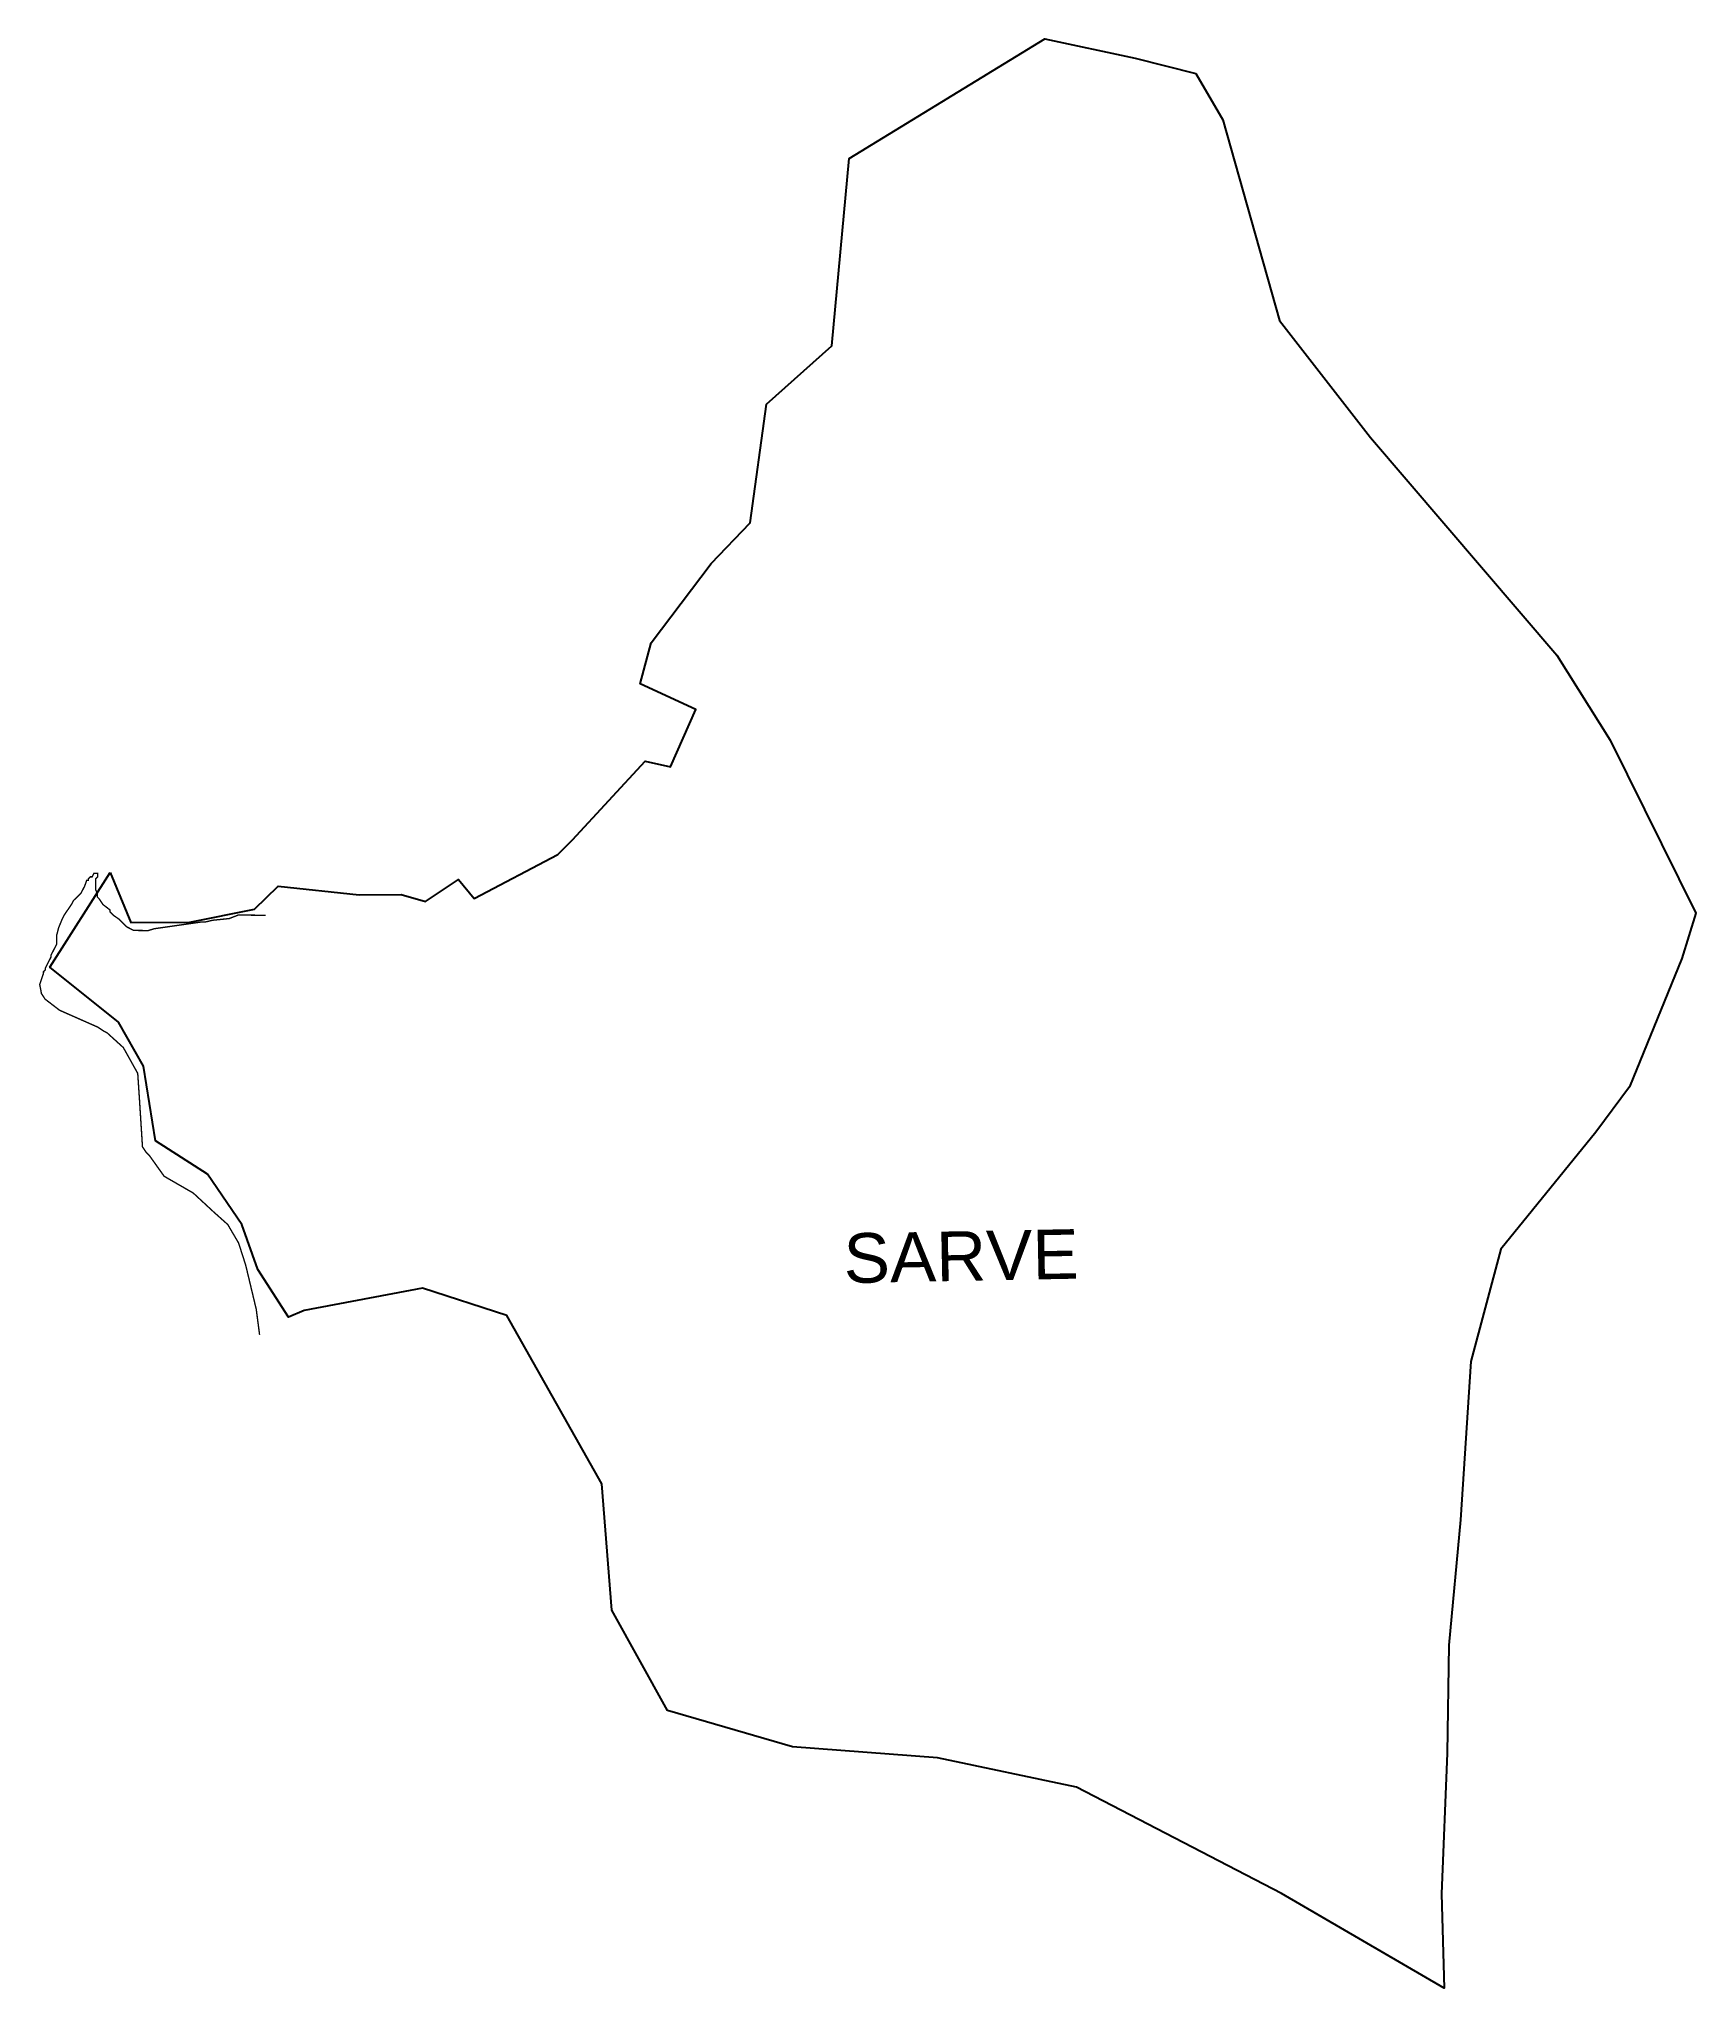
# Model space of a CAD drawing. Header units: metres. Extents: x 278680 to 282310, y 2036707 to 2040978.
import ezdxf

# ---------------------------------------------------------------- set-up
doc = ezdxf.new("R2010")
doc.units = ezdxf.units.M
for name, color, linetype in [('HIGH TIDE LINE', 6, 'Continuous'), ('village', 3, 'Continuous'), ('VILLAGE NAME', 250, 'Continuous')]:
    doc.layers.add(name, color=color, linetype=linetype)
doc.styles.get("Standard").update_dxf_attribs({"font": 'calibri.ttf'})

msp = doc.modelspace()

# ---------------------------------------------------------------- linework, layer by layer
at = {"layer": 'HIGH TIDE LINE', "lineweight": 0}
msp.add_lwpolyline([(279163.5, 2038138.5, 3.01, 3.01, 0), (279156.1, 2038194.8, 3.01, 3.01, 0), (279133, 2038291.4, 3.01, 3.01, 0), (279117.5, 2038339.7, 3.01, 3.01, 0), (279093.8, 2038380.1, 3.01, 3.01, 0), (279062, 2038408.6, 3.01, 3.01, 0), (279018.2, 2038449.2, 3.01, 3.01, 0), (278954.4, 2038486, 3.01, 3.01, 0), (278922.7, 2038530.5, 3.01, 3.01, 0), (278914.8, 2038538.6, 3.01, 3.01, 0), (278906.9, 2038550.7, 3.01, 3.01, 0), (278900, 2038659.2, 3.01, 3.01, 0), (278896.5, 2038711.5, 3.01, 3.01, 0), (278865, 2038768, 3.01, 3.01, 0), (278829.2, 2038800.5, 3.01, 3.01, 0), (278821.2, 2038804.6, 3.01, 3.01, 0), (278809.2, 2038812.7, 3.01, 3.01, 0), (278725.3, 2038849.8, 3.01, 3.01, 0), (278693.5, 2038874.2, 3.01, 3.01, 0), (278685.6, 2038886.3, 3.01, 3.01, 0), (278681.8, 2038906.4, 3.01, 3.01, 0), (278690, 2038930.4, 3.01, 3.01, 0), (278690.1, 2038934.4, 3.01, 3.01, 0), (278694.1, 2038938.4, 3.01, 3.01, 0), (278694.2, 2038942.4, 3.01, 3.01, 0), (278698.3, 2038950.4, 3.01, 3.01, 0), (278706.5, 2038966.4, 3.01, 3.01, 0), (278706.5, 2038970.4, 3.01, 3.01, 0), (278718.8, 2038994.4, 3.01, 3.01, 0), (278719, 2039014.4, 3.01, 3.01, 0), (278723.2, 2039030.5, 3.01, 3.01, 0), (278731.4, 2039050.5, 3.01, 3.01, 0), (278735.5, 2039058.4, 3.01, 3.01, 0), (278751.8, 2039082.4, 3.01, 3.01, 0), (278755.9, 2039090.4, 3.01, 3.01, 0), (278760, 2039094.3, 3.01, 3.01, 0), (278772.2, 2039106.2, 3.01, 3.01, 0), (278780.4, 2039122.2, 3.01, 3.01, 0), (278784.5, 2039134.2, 3.01, 3.01, 0), (278788.5, 2039134.2, 3.01, 3.01, 0), (278788.5, 2039138.2, 3.01, 3.01, 0), (278792.6, 2039142.2, 3.01, 3.01, 0), (278796.6, 2039142.1, 3.01, 3.01, 0), (278800.7, 2039150.1, 3.01, 3.01, 0), (278808.7, 2039150, 3.01, 3.01, 0), (278808.7, 2039142, 3.01, 3.01, 0), (278804.6, 2039138, 3.01, 3.01, 0), (278804.4, 2039113.9, 3.01, 3.01, 0), (278808.3, 2039105.9, 3.01, 3.01, 0), (278808.2, 2039097.8, 3.01, 3.01, 0), (278812.2, 2039093.8, 3.01, 3.01, 0), (278820.1, 2039081.7, 3.01, 3.01, 0), (278836, 2039069.4, 3.01, 3.01, 0), (278836, 2039065.4, 3.01, 3.01, 0), (278839.9, 2039061.4, 3.01, 3.01, 0), (278843.9, 2039057.3, 3.01, 3.01, 0), (278855.9, 2039049.2, 3.01, 3.01, 0), (278871.8, 2039032.9, 3.01, 3.01, 0), (278887.7, 2039024.7, 3.01, 3.01, 0), (278919.8, 2039024.4, 3.01, 3.01, 0), (278931.9, 2039028.3, 3.01, 3.01, 0), (278984.2, 2039035.8, 3.01, 3.01, 0), (279036.5, 2039043.3, 3.01, 3.01, 0), (279044.5, 2039043.2, 3.01, 3.01, 0), (279060.6, 2039047, 3.01, 3.01, 0), (279096.8, 2039050.7, 3.01, 3.01, 0), (279116.9, 2039058.5, 3.01, 3.01, 0), (279120.9, 2039058.4, 3.01, 3.01, 0), (279124.9, 2039058.4, 3.01, 3.01, 0), (279129, 2039058.4, 3.01, 3.01, 0), (279133, 2039058.3, 3.01, 3.01, 0), (279137, 2039058.3, 3.01, 3.01, 0), (279145, 2039058.2, 3.01, 3.01, 0), (279165.1, 2039058, 3.01, 3.01, 0), (279177.1, 2039057.9, 3.01, 3.01, 0)], format="xyseb", dxfattribs=at)
at = {"layer": 'village', "color": 3}
msp.add_polyline3d([(278835.8, 2039152, 0), (278881.7, 2039042.2, 0), (279010.5, 2039042.6, 0), (279152.3, 2039071.2, 0), (279204.2, 2039121.4, 0), (279381.4, 2039103, 0), (279474, 2039103.1, 0), (279526.6, 2039088, 0), (279599.2, 2039136.1, 0), (279633.3, 2039094.7, 0), (279817.2, 2039191.2, 0), (279849.1, 2039222.9, 0), (280007.9, 2039395.9, 0), (280064, 2039383.5, 0), (280119.1, 2039508.5, 0), (279997.4, 2039565.1, 0), (280021.6, 2039654.7, 0), (280152.8, 2039828.5, 0), (280238.1, 2039917.8, 0), (280273.7, 2040177.9, 0), (280417.4, 2040305.6, 0), (280455.4, 2040716.4, 0), (280883.6, 2040978.2, 0), (281081.7, 2040936.5, 0), (281214.3, 2040902.4, 0), (281273.7, 2040800.8, 0), (281397.5, 2040361.5, 0), (281597.1, 2040105.1, 0), (282005.7, 2039627.8, 0), (282122.5, 2039441.5, 0), (282310.3, 2039062.8, 0), (282279.5, 2038962.9, 0), (282164.5, 2038682.2, 0), (282091.2, 2038582.3, 0), (281882.7, 2038326.1, 0), (281817, 2038079.8, 0), (281794.5, 2037733.3, 0), (281768.8, 2037458.5, 0), (281765.1, 2037221.8, 0), (281752.7, 2036913.2, 0), (281758.7, 2036707.1, 0), (281402.2, 2036914, 0), (280952.9, 2037147.6, 0), (280648.8, 2037211.3, 0), (280330.8, 2037235.4, 0), (280056.9, 2037315.6, 0), (279935.4, 2037535.5, 0), (279913.3, 2037812.2, 0), (279705.2, 2038181.1, 0), (279520.3, 2038240.6, 0), (279261.4, 2038191.8, 0), (279227.1, 2038177.4, 0), (279159.5, 2038281.6, 0), (279124.9, 2038380.1, 0), (279049.7, 2038490.9, 0), (278935.5, 2038563.4, 0), (278909.2, 2038727.2, 0), (278854.2, 2038823.8, 0), (278703.7, 2038944.2, 0)], close=True, dxfattribs=at)

# ---------------------------------------------------------------- texts
at = {"layer": 'VILLAGE NAME', "insert": (280441.9, 2038360.5), "char_height": 108.748, "attachment_point": 1, "rotation": 1.1028}
msp.add_mtext_dynamic_manual_height_columns('{\\fArial|b0|i0|c0|p34;SARVE}', width=726.929, gutter_width=543.7, heights=[0], dxfattribs=at)

doc.saveas('drawing.dxf')
